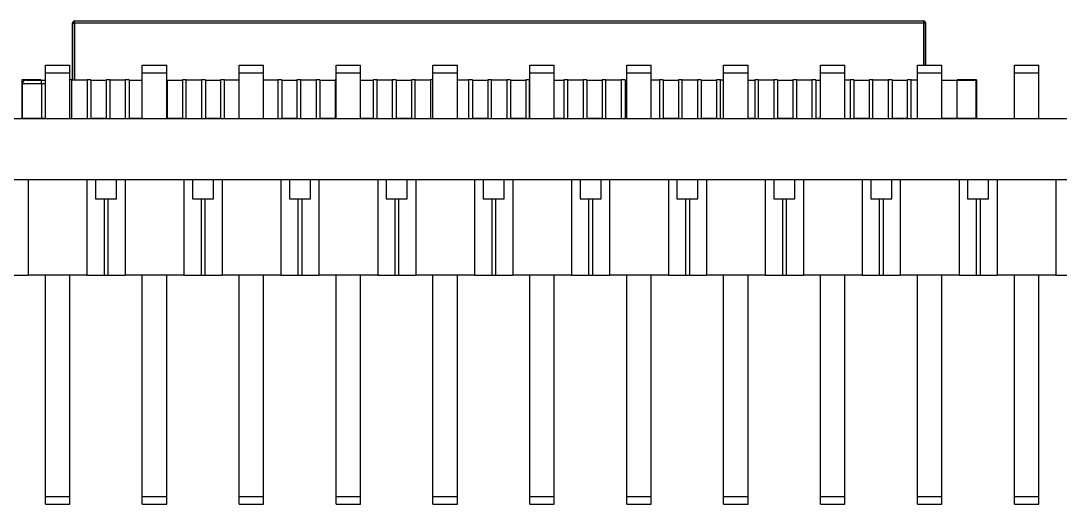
# Model space of a CAD drawing. Header units: millimetres. Extents: x 0 to 297, y 0 to 210.
# Drawn here: x 61.25 to 102.13, y 49.08 to 68.08 of the extents above; entities that cross this region are included whole.
import ezdxf

# ---------------------------------------------------------------- set-up
doc = ezdxf.new("R2010")
doc.units = ezdxf.units.MM

msp = doc.modelspace()

# ---------------------------------------------------------------- linework, layer by layer
at = {"color": 7, "linetype": 'Continuous', "lineweight": 25}
for p, q in [((63.285, 67.982), (63.36, 67.982)), ((63.285, 65.762), (63.285, 67.982)), ((63.36, 67.982), (63.36, 65.762)), ((96.764, 67.982), (63.361, 67.982)), ((63.361, 65.762), (63.361, 67.982)), ((63.375, 68.072), (96.75, 68.072)), ((91.061, 68.08), (91.061, 68.072)), ((91.212, 68.08), (91.212, 68.072)), ((91.502, 68.08), (91.502, 68.072)), ((91.845, 68.08), (91.845, 68.072)), ((92.207, 68.08), (92.207, 68.072)), ((92.207, 68.08), (92.574, 68.08)), ((92.586, 68.08), (92.586, 68.072)), ((92.691, 68.08), (92.691, 68.072)), ((92.691, 68.08), (92.904, 68.08)), ((92.904, 68.08), (92.904, 68.072)), ((93.233, 68.08), (93.233, 68.072)), ((93.367, 68.08), (93.367, 68.072)), ((93.783, 68.08), (93.783, 68.072)), ((93.783, 68.08), (94.057, 68.08)), ((94.057, 68.08), (94.057, 68.072)), ((94.072, 68.08), (94.072, 68.072)), ((94.118, 68.08), (94.118, 68.072)), ((94.138, 68.08), (94.138, 68.072)), ((94.149, 68.08), (94.149, 68.072)), ((94.233, 68.08), (94.233, 68.072)), ((94.344, 68.08), (94.344, 68.072)), ((94.344, 68.08), (94.346, 68.08)), ((94.346, 68.08), (94.346, 68.072)), ((94.346, 68.08), (94.41, 68.08)), ((94.41, 68.08), (94.41, 68.072)), ((94.453, 68.08), (94.453, 68.072)), ((94.496, 68.08), (94.496, 68.072)), ((94.555, 68.08), (94.555, 68.072)), ((94.594, 68.08), (94.594, 68.072)), ((94.7, 68.08), (94.7, 68.072)), ((94.741, 68.08), (94.741, 68.072)), ((94.747, 68.08), (94.774, 68.08)), ((94.774, 68.08), (94.774, 68.072)), ((94.774, 68.08), (94.785, 68.08)), ((94.787, 68.08), (94.787, 68.072)), ((94.828, 68.08), (94.828, 68.072)), ((94.958, 68.08), (94.958, 68.072)), ((94.958, 68.08), (95.123, 68.08)), ((95.123, 68.08), (95.123, 68.072)), ((95.191, 68.08), (95.191, 68.072)), ((95.191, 68.08), (95.465, 68.08)), ((95.465, 68.08), (95.488, 68.08)), ((95.465, 68.08), (95.465, 68.072)), ((95.488, 68.08), (95.488, 68.072)), ((95.488, 68.08), (95.561, 68.08)), ((95.561, 68.08), (95.561, 68.072)), ((95.561, 68.08), (95.701, 68.08)), ((95.701, 68.08), (95.701, 68.072)), ((95.898, 68.08), (95.898, 68.072)), ((95.975, 68.08), (95.975, 68.072)), ((96.003, 68.08), (96.076, 68.08)), ((96.003, 68.08), (96.003, 68.072)), ((96.076, 68.08), (96.076, 68.072)), ((96.076, 68.08), (96.124, 68.08)), ((96.124, 68.08), (96.124, 68.072)), ((96.124, 68.08), (96.336, 68.08)), ((96.336, 68.08), (96.336, 68.072)), ((96.336, 68.08), (96.388, 68.08)), ((96.388, 68.08), (96.388, 68.072)), ((96.388, 68.08), (96.461, 68.08)), ((96.461, 68.08), (96.461, 68.072)), ((96.764, 66.332), (96.764, 67.982)), ((96.84, 67.982), (96.765, 67.982)), ((96.765, 67.982), (96.765, 66.332)), ((96.84, 66.332), (96.84, 67.982)), ((62.222, 66.032), (62.222, 66.332)), ((62.222, 66.332), (63.182, 66.332)), ((63.182, 66.032), (63.182, 66.332)), ((66.032, 66.032), (66.032, 66.332)), ((66.032, 66.332), (66.992, 66.332)), ((66.992, 66.032), (66.992, 66.332)), ((69.842, 66.032), (69.842, 66.332)), ((69.842, 66.332), (70.802, 66.332)), ((70.802, 66.032), (70.802, 66.332)), ((73.652, 66.332), (74.612, 66.332)), ((73.652, 66.032), (73.652, 66.332)), ((74.612, 66.032), (74.612, 66.332)), ((77.462, 66.032), (77.462, 66.332)), ((77.462, 66.332), (78.422, 66.332)), ((78.422, 66.032), (78.422, 66.332)), ((81.272, 66.032), (81.272, 66.332)), ((81.272, 66.332), (82.232, 66.332)), ((82.232, 66.032), (82.232, 66.332)), ((85.082, 66.332), (86.042, 66.332)), ((85.082, 66.032), (85.082, 66.332)), ((86.042, 66.032), (86.042, 66.332)), ((88.892, 66.032), (88.892, 66.332)), ((88.892, 66.332), (89.852, 66.332)), ((89.852, 66.032), (89.852, 66.332)), ((92.702, 66.032), (92.702, 66.332)), ((92.702, 66.332), (93.662, 66.332)), ((93.662, 66.032), (93.662, 66.332)), ((96.512, 66.032), (96.512, 66.332)), ((96.512, 66.332), (97.472, 66.332)), ((97.472, 66.032), (97.472, 66.332)), ((100.322, 66.032), (100.322, 66.332)), ((100.322, 66.332), (101.282, 66.332)), ((101.282, 66.032), (101.282, 66.332)), ((62.222, 66.032), (63.182, 66.032)), ((62.222, 64.232), (62.222, 66.032)), ((63.182, 64.232), (63.182, 66.032)), ((66.032, 66.032), (66.992, 66.032)), ((66.032, 64.232), (66.032, 66.032)), ((66.992, 64.232), (66.992, 66.032)), ((69.842, 66.032), (70.802, 66.032)), ((69.842, 64.232), (69.842, 66.032)), ((70.802, 64.232), (70.802, 66.032)), ((73.652, 66.032), (74.612, 66.032)), ((73.652, 64.232), (73.652, 66.032)), ((74.612, 64.232), (74.612, 66.032)), ((77.462, 66.032), (78.422, 66.032)), ((77.462, 64.232), (77.462, 66.032)), ((78.422, 64.232), (78.422, 66.032)), ((81.272, 66.032), (82.232, 66.032)), ((81.272, 64.232), (81.272, 66.032)), ((82.232, 64.232), (82.232, 66.032)), ((85.082, 66.032), (86.042, 66.032)), ((85.082, 64.232), (85.082, 66.032)), ((86.042, 64.232), (86.042, 66.032)), ((88.892, 66.032), (89.852, 66.032)), ((88.892, 64.232), (88.892, 66.032)), ((89.852, 64.232), (89.852, 66.032)), ((92.702, 66.032), (93.662, 66.032)), ((92.702, 64.232), (92.702, 66.032)), ((93.662, 64.232), (93.662, 66.032)), ((96.512, 66.032), (97.472, 66.032)), ((96.512, 64.232), (96.512, 66.032)), ((97.472, 64.232), (97.472, 66.032)), ((100.322, 66.032), (101.282, 66.032)), ((100.322, 64.232), (100.322, 66.032)), ((101.282, 64.232), (101.282, 66.032)), ((61.298, 65.762), (61.298, 64.232)), ((62.048, 65.762), (61.298, 65.762)), ((62.063, 65.597), (61.313, 65.597)), ((61.313, 65.597), (61.313, 64.247)), ((61.463, 65.747), (62.063, 65.747)), ((62.048, 65.762), (62.048, 65.747)), ((62.063, 65.597), (62.063, 65.747)), ((62.063, 65.747), (62.222, 65.747)), ((62.063, 65.597), (62.063, 64.247)), ((63.263, 65.762), (63.182, 65.762)), ((63.263, 64.232), (63.263, 65.762)), ((63.263, 65.762), (63.863, 65.762)), ((63.863, 65.762), (63.863, 64.232)), ((64.013, 65.762), (63.863, 65.762)), ((64.013, 65.762), (64.013, 64.232)), ((64.013, 65.747), (64.613, 65.747)), ((64.613, 65.762), (64.613, 64.232)), ((64.763, 65.762), (64.613, 65.762)), ((64.763, 64.232), (64.763, 65.762)), ((64.763, 65.762), (65.363, 65.762)), ((65.363, 65.762), (65.363, 64.232)), ((65.513, 65.762), (65.363, 65.762)), ((65.513, 65.762), (65.513, 64.232)), ((65.513, 65.747), (66.032, 65.747)), ((67.013, 65.762), (66.992, 65.762)), ((67.013, 65.762), (67.013, 64.232)), ((67.013, 65.747), (67.613, 65.747)), ((67.763, 65.762), (67.613, 65.762)), ((67.613, 65.762), (67.613, 64.232)), ((67.763, 64.232), (67.763, 65.762)), ((67.763, 65.762), (68.363, 65.762)), ((68.363, 65.762), (68.363, 64.232)), ((68.513, 65.762), (68.363, 65.762)), ((68.513, 65.762), (68.513, 64.232)), ((68.513, 65.747), (69.113, 65.747)), ((69.113, 65.762), (69.113, 64.232)), ((69.263, 65.762), (69.113, 65.762)), ((69.263, 64.232), (69.263, 65.762)), ((69.263, 65.762), (69.842, 65.762)), ((70.802, 65.762), (71.363, 65.762)), ((71.363, 65.762), (71.363, 64.232)), ((71.513, 65.762), (71.363, 65.762)), ((71.513, 65.762), (71.513, 64.232)), ((71.513, 65.747), (72.113, 65.747)), ((72.263, 65.762), (72.113, 65.762)), ((72.113, 65.762), (72.113, 64.232)), ((72.263, 64.232), (72.263, 65.762)), ((72.263, 65.762), (72.863, 65.762)), ((72.863, 65.762), (72.863, 64.232)), ((73.013, 65.762), (72.863, 65.762)), ((73.013, 65.762), (73.013, 64.232)), ((73.013, 65.747), (73.613, 65.747)), ((73.613, 65.762), (73.613, 64.232)), ((73.652, 65.762), (73.613, 65.762)), ((74.612, 65.747), (75.113, 65.747)), ((75.113, 65.762), (75.113, 64.232)), ((75.263, 65.762), (75.113, 65.762)), ((75.263, 64.232), (75.263, 65.762)), ((75.263, 65.762), (75.863, 65.762)), ((75.863, 65.762), (75.863, 64.232)), ((76.013, 65.762), (75.863, 65.762)), ((76.013, 65.762), (76.013, 64.232)), ((76.013, 65.747), (76.613, 65.747)), ((76.763, 65.762), (76.613, 65.762)), ((76.613, 65.762), (76.613, 64.232)), ((76.763, 64.232), (76.763, 65.762)), ((76.763, 65.762), (77.363, 65.762)), ((77.363, 65.762), (77.363, 64.232)), ((77.462, 65.762), (77.363, 65.762)), ((78.422, 65.762), (78.863, 65.762)), ((78.863, 65.762), (78.863, 64.232)), ((79.013, 65.762), (78.863, 65.762)), ((79.013, 65.762), (79.013, 64.232)), ((79.013, 65.747), (79.613, 65.747)), ((79.613, 65.762), (79.613, 64.232)), ((79.763, 65.762), (79.613, 65.762)), ((79.763, 64.232), (79.763, 65.762)), ((79.763, 65.762), (80.363, 65.762)), ((80.363, 65.762), (80.363, 64.232)), ((80.513, 65.762), (80.363, 65.762)), ((80.513, 65.762), (80.513, 64.232)), ((80.513, 65.747), (81.113, 65.747)), ((81.263, 65.762), (81.113, 65.762)), ((81.113, 65.762), (81.113, 64.232)), ((81.263, 64.232), (81.263, 65.762)), ((81.263, 65.762), (81.272, 65.762)), ((82.232, 65.747), (82.613, 65.747)), ((82.613, 65.762), (82.613, 64.232)), ((82.763, 65.762), (82.613, 65.762)), ((82.763, 64.232), (82.763, 65.762)), ((82.763, 65.762), (83.363, 65.762)), ((83.363, 65.762), (83.363, 64.232)), ((83.513, 65.762), (83.363, 65.762)), ((83.513, 65.762), (83.513, 64.232)), ((83.513, 65.747), (84.113, 65.747)), ((84.113, 65.762), (84.113, 64.232)), ((84.263, 65.762), (84.113, 65.762)), ((84.263, 64.232), (84.263, 65.762)), ((84.263, 65.762), (84.863, 65.762)), ((84.863, 65.762), (84.863, 64.232)), ((85.013, 65.762), (84.863, 65.762)), ((85.013, 65.762), (85.013, 64.232)), ((85.013, 65.747), (85.082, 65.747)), ((86.042, 65.762), (86.363, 65.762)), ((86.363, 65.762), (86.363, 64.232)), ((86.513, 65.762), (86.363, 65.762)), ((86.513, 65.762), (86.513, 64.232)), ((86.513, 65.747), (87.113, 65.747)), ((87.113, 65.762), (87.113, 64.232)), ((87.263, 65.762), (87.113, 65.762)), ((87.263, 64.232), (87.263, 65.762)), ((87.263, 65.762), (87.863, 65.762)), ((87.863, 65.762), (87.863, 64.232)), ((88.013, 65.762), (87.863, 65.762)), ((88.013, 65.762), (88.013, 64.232)), ((88.013, 65.747), (88.613, 65.747)), ((88.613, 65.762), (88.613, 64.232)), ((88.763, 65.762), (88.613, 65.762)), ((88.763, 64.232), (88.763, 65.762)), ((88.763, 65.762), (88.892, 65.762)), ((89.852, 65.747), (90.113, 65.747)), ((90.113, 65.762), (90.113, 64.232)), ((90.263, 65.762), (90.113, 65.762)), ((90.263, 64.232), (90.263, 65.762)), ((90.263, 65.762), (90.863, 65.762)), ((90.863, 65.762), (90.863, 64.232)), ((91.013, 65.762), (90.863, 65.762)), ((91.013, 65.762), (91.013, 64.232)), ((91.013, 65.747), (91.613, 65.747)), ((91.763, 65.762), (91.613, 65.762)), ((91.613, 65.762), (91.613, 64.232)), ((91.763, 64.232), (91.763, 65.762)), ((91.763, 65.762), (92.363, 65.762)), ((92.363, 65.762), (92.363, 64.232)), ((92.513, 65.762), (92.363, 65.762)), ((92.513, 65.762), (92.513, 64.232)), ((92.513, 65.747), (92.702, 65.747)), ((93.662, 65.762), (93.863, 65.762)), ((93.863, 65.762), (93.863, 64.232)), ((94.013, 65.762), (93.863, 65.762)), ((94.013, 65.762), (94.013, 64.232)), ((94.013, 65.747), (94.613, 65.747)), ((94.613, 65.762), (94.613, 64.232)), ((94.763, 65.762), (94.613, 65.762)), ((94.763, 64.232), (94.763, 65.762)), ((94.763, 65.762), (95.363, 65.762)), ((95.363, 65.762), (95.363, 64.232)), ((95.513, 65.762), (95.363, 65.762)), ((95.513, 65.762), (95.513, 64.232)), ((95.513, 65.747), (96.113, 65.747)), ((96.113, 65.762), (96.113, 64.232)), ((96.263, 65.762), (96.113, 65.762)), ((96.263, 64.232), (96.263, 65.762)), ((96.263, 65.762), (96.512, 65.762)), ((97.472, 65.747), (98.063, 65.747)), ((98.063, 65.747), (98.063, 64.247)), ((98.063, 65.747), (98.813, 65.747)), ((98.078, 65.762), (98.078, 65.747)), ((98.828, 65.762), (98.078, 65.762)), ((98.813, 65.747), (98.813, 64.247)), ((98.828, 65.762), (98.828, 64.232)), ((135.962, 64.232), (35.462, 64.232)), ((61.313, 64.247), (62.063, 64.247)), ((62.048, 64.247), (62.048, 64.232)), ((62.063, 64.247), (62.222, 64.247)), ((64.013, 64.247), (64.613, 64.247)), ((65.513, 64.247), (66.032, 64.247)), ((67.013, 64.247), (67.613, 64.247)), ((68.513, 64.247), (69.113, 64.247)), ((71.513, 64.247), (72.113, 64.247)), ((73.013, 64.247), (73.613, 64.247)), ((74.612, 64.247), (75.113, 64.247)), ((76.013, 64.247), (76.613, 64.247)), ((79.013, 64.247), (79.613, 64.247)), ((80.513, 64.247), (81.113, 64.247)), ((82.232, 64.247), (82.613, 64.247)), ((83.513, 64.247), (84.113, 64.247)), ((85.013, 64.247), (85.082, 64.247)), ((86.513, 64.247), (87.113, 64.247)), ((88.013, 64.247), (88.613, 64.247)), ((89.852, 64.247), (90.113, 64.247)), ((91.013, 64.247), (91.613, 64.247)), ((92.513, 64.247), (92.702, 64.247)), ((94.013, 64.247), (94.613, 64.247)), ((95.513, 64.247), (96.113, 64.247)), ((97.472, 64.247), (98.063, 64.247)), ((98.063, 64.247), (98.813, 64.247)), ((98.078, 64.247), (98.078, 64.232)), ((135.962, 61.832), (35.462, 61.832)), ((61.547, 61.832), (61.547, 58.082)), ((63.857, 61.832), (63.857, 58.082)), ((64.194, 61.832), (64.194, 61.082)), ((65.019, 61.082), (65.019, 61.832)), ((65.357, 61.832), (65.357, 58.082)), ((67.667, 61.832), (67.667, 58.082)), ((68.004, 61.832), (68.004, 61.082)), ((68.829, 61.082), (68.829, 61.832)), ((69.167, 61.832), (69.167, 58.082)), ((71.477, 61.832), (71.477, 58.082)), ((71.814, 61.832), (71.814, 61.082)), ((72.639, 61.082), (72.639, 61.832)), ((72.977, 61.832), (72.977, 58.082)), ((75.287, 61.832), (75.287, 58.082)), ((75.624, 61.832), (75.624, 61.082)), ((76.449, 61.082), (76.449, 61.832)), ((76.787, 61.832), (76.787, 58.082)), ((79.097, 61.832), (79.097, 58.082)), ((79.434, 61.832), (79.434, 61.082)), ((80.259, 61.082), (80.259, 61.832)), ((80.597, 61.832), (80.597, 58.082)), ((82.907, 61.832), (82.907, 58.082)), ((83.244, 61.832), (83.244, 61.082)), ((84.069, 61.082), (84.069, 61.832)), ((84.407, 61.832), (84.407, 58.082)), ((86.717, 61.832), (86.717, 58.082)), ((87.054, 61.832), (87.054, 61.082)), ((87.879, 61.082), (87.879, 61.832)), ((88.217, 61.832), (88.217, 58.082)), ((90.527, 61.832), (90.527, 58.082)), ((90.864, 61.832), (90.864, 61.082)), ((91.689, 61.082), (91.689, 61.832)), ((92.027, 61.832), (92.027, 58.082)), ((94.337, 61.832), (94.337, 58.082)), ((94.674, 61.832), (94.674, 61.082)), ((95.499, 61.082), (95.499, 61.832)), ((95.837, 61.832), (95.837, 58.082)), ((98.147, 61.832), (98.147, 58.082)), ((98.484, 61.832), (98.484, 61.082)), ((99.309, 61.082), (99.309, 61.832)), ((99.647, 61.832), (99.647, 58.082)), ((101.957, 61.832), (101.957, 58.082)), ((64.194, 61.082), (64.532, 61.082)), ((64.532, 61.082), (64.532, 58.082)), ((64.532, 61.082), (64.682, 61.082)), ((64.682, 61.082), (64.682, 58.082)), ((64.682, 61.082), (65.019, 61.082)), ((68.004, 61.082), (68.342, 61.082)), ((68.342, 61.082), (68.342, 58.082)), ((68.342, 61.082), (68.492, 61.082)), ((68.492, 61.082), (68.492, 58.082)), ((68.492, 61.082), (68.829, 61.082)), ((71.814, 61.082), (72.152, 61.082)), ((72.152, 61.082), (72.152, 58.082)), ((72.152, 61.082), (72.302, 61.082)), ((72.302, 61.082), (72.302, 58.082)), ((72.302, 61.082), (72.639, 61.082)), ((75.624, 61.082), (75.962, 61.082)), ((75.962, 61.082), (75.962, 58.082)), ((75.962, 61.082), (76.112, 61.082)), ((76.112, 61.082), (76.112, 58.082)), ((76.112, 61.082), (76.449, 61.082)), ((79.434, 61.082), (79.772, 61.082)), ((79.772, 61.082), (79.772, 58.082)), ((79.772, 61.082), (79.922, 61.082)), ((79.922, 61.082), (79.922, 58.082)), ((79.922, 61.082), (80.259, 61.082)), ((83.244, 61.082), (83.582, 61.082)), ((83.582, 61.082), (83.582, 58.082)), ((83.582, 61.082), (83.732, 61.082)), ((83.732, 61.082), (83.732, 58.082)), ((83.732, 61.082), (84.069, 61.082)), ((87.054, 61.082), (87.392, 61.082)), ((87.392, 61.082), (87.392, 58.082)), ((87.392, 61.082), (87.542, 61.082)), ((87.542, 61.082), (87.542, 58.082)), ((87.542, 61.082), (87.879, 61.082)), ((90.864, 61.082), (91.202, 61.082)), ((91.202, 61.082), (91.202, 58.082)), ((91.202, 61.082), (91.352, 61.082)), ((91.352, 61.082), (91.352, 58.082)), ((91.352, 61.082), (91.689, 61.082)), ((94.674, 61.082), (95.012, 61.082)), ((95.012, 61.082), (95.012, 58.082)), ((95.012, 61.082), (95.162, 61.082)), ((95.162, 61.082), (95.162, 58.082)), ((95.162, 61.082), (95.499, 61.082)), ((98.484, 61.082), (98.822, 61.082)), ((98.822, 61.082), (98.822, 58.082)), ((98.822, 61.082), (98.972, 61.082)), ((98.972, 61.082), (98.972, 58.082)), ((98.972, 61.082), (99.309, 61.082)), ((60.872, 58.082), (61.547, 58.082)), ((63.857, 58.082), (61.547, 58.082)), ((62.222, 49.382), (62.222, 58.082)), ((63.182, 49.382), (63.182, 58.082)), ((63.857, 58.082), (64.532, 58.082)), ((64.532, 58.082), (64.682, 58.082)), ((64.682, 58.082), (65.357, 58.082)), ((67.667, 58.082), (65.357, 58.082)), ((66.032, 49.382), (66.032, 58.082)), ((66.992, 49.382), (66.992, 58.082)), ((67.667, 58.082), (68.342, 58.082)), ((68.342, 58.082), (68.492, 58.082)), ((68.492, 58.082), (69.167, 58.082)), ((71.477, 58.082), (69.167, 58.082)), ((69.842, 49.382), (69.842, 58.082)), ((70.802, 49.382), (70.802, 58.082)), ((71.477, 58.082), (72.152, 58.082)), ((72.152, 58.082), (72.302, 58.082)), ((72.302, 58.082), (72.977, 58.082)), ((75.287, 58.082), (72.977, 58.082)), ((73.652, 49.382), (73.652, 58.082)), ((74.612, 49.382), (74.612, 58.082)), ((75.287, 58.082), (75.962, 58.082)), ((75.962, 58.082), (76.112, 58.082)), ((76.112, 58.082), (76.787, 58.082)), ((79.097, 58.082), (76.787, 58.082)), ((77.462, 49.382), (77.462, 58.082)), ((78.422, 49.382), (78.422, 58.082)), ((79.097, 58.082), (79.772, 58.082)), ((79.772, 58.082), (79.922, 58.082)), ((79.922, 58.082), (80.597, 58.082)), ((82.907, 58.082), (80.597, 58.082)), ((81.272, 49.382), (81.272, 58.082)), ((82.232, 49.382), (82.232, 58.082)), ((82.907, 58.082), (83.582, 58.082)), ((83.582, 58.082), (83.732, 58.082)), ((83.732, 58.082), (84.407, 58.082)), ((86.717, 58.082), (84.407, 58.082)), ((85.082, 49.382), (85.082, 58.082)), ((86.042, 49.382), (86.042, 58.082)), ((86.717, 58.082), (87.392, 58.082)), ((87.392, 58.082), (87.542, 58.082)), ((87.542, 58.082), (88.217, 58.082)), ((90.527, 58.082), (88.217, 58.082)), ((88.892, 49.382), (88.892, 58.082)), ((89.852, 49.382), (89.852, 58.082)), ((90.527, 58.082), (91.202, 58.082)), ((91.202, 58.082), (91.352, 58.082)), ((91.352, 58.082), (92.027, 58.082)), ((94.337, 58.082), (92.027, 58.082)), ((92.702, 49.382), (92.702, 58.082)), ((93.662, 49.382), (93.662, 58.082)), ((94.337, 58.082), (95.012, 58.082)), ((95.012, 58.082), (95.162, 58.082)), ((95.162, 58.082), (95.837, 58.082)), ((98.147, 58.082), (95.837, 58.082)), ((96.512, 49.382), (96.512, 58.082)), ((97.472, 49.382), (97.472, 58.082)), ((98.147, 58.082), (98.822, 58.082)), ((98.822, 58.082), (98.972, 58.082)), ((98.972, 58.082), (99.647, 58.082)), ((101.957, 58.082), (99.647, 58.082)), ((100.322, 49.382), (100.322, 58.082)), ((101.282, 49.382), (101.282, 58.082)), ((101.957, 58.082), (102.632, 58.082)), ((62.222, 49.382), (63.182, 49.382)), ((62.222, 49.082), (62.222, 49.382)), ((62.222, 49.082), (63.182, 49.082)), ((63.182, 49.082), (63.182, 49.382)), ((66.032, 49.382), (66.992, 49.382)), ((66.032, 49.082), (66.032, 49.382)), ((66.032, 49.082), (66.992, 49.082)), ((66.992, 49.082), (66.992, 49.382)), ((69.842, 49.382), (70.802, 49.382)), ((69.842, 49.082), (69.842, 49.382)), ((69.842, 49.082), (70.802, 49.082)), ((70.802, 49.082), (70.802, 49.382)), ((73.652, 49.382), (74.612, 49.382)), ((73.652, 49.082), (73.652, 49.382)), ((73.652, 49.082), (74.612, 49.082)), ((74.612, 49.082), (74.612, 49.382)), ((77.462, 49.082), (77.462, 49.382)), ((77.462, 49.382), (78.422, 49.382)), ((77.462, 49.082), (78.422, 49.082)), ((78.422, 49.082), (78.422, 49.382)), ((81.272, 49.382), (82.232, 49.382)), ((81.272, 49.082), (81.272, 49.382)), ((81.272, 49.082), (82.232, 49.082)), ((82.232, 49.082), (82.232, 49.382)), ((85.082, 49.382), (86.042, 49.382)), ((85.082, 49.082), (85.082, 49.382)), ((85.082, 49.082), (86.042, 49.082)), ((86.042, 49.082), (86.042, 49.382)), ((88.892, 49.082), (88.892, 49.382)), ((88.892, 49.382), (89.852, 49.382)), ((88.892, 49.082), (89.852, 49.082)), ((89.852, 49.082), (89.852, 49.382)), ((92.702, 49.082), (92.702, 49.382)), ((92.702, 49.382), (93.662, 49.382)), ((92.702, 49.082), (93.662, 49.082)), ((93.662, 49.082), (93.662, 49.382)), ((96.512, 49.382), (97.472, 49.382)), ((96.512, 49.082), (96.512, 49.382)), ((96.512, 49.082), (97.472, 49.082)), ((97.472, 49.082), (97.472, 49.382)), ((100.322, 49.382), (101.282, 49.382)), ((100.322, 49.082), (100.322, 49.382)), ((100.322, 49.082), (101.282, 49.082)), ((101.282, 49.082), (101.282, 49.382))]:
    msp.add_line(p, q, dxfattribs=at)
at = {"color": 8, "linetype": 'Continuous', "lineweight": 25}
msp.add_line((62.222, 65.597), (62.063, 65.597), dxfattribs=at)
at = {"color": 7, "linetype": 'Continuous', "lineweight": 25}
msp.add_arc((61.463, 65.597), 0.15, 90, 180, dxfattribs=at)
for points in [[(63.375, 68.072), (63.328, 68.072), (63.285, 68.029), (63.285, 67.982)], [(63.361, 67.982), (63.366, 68.029), (63.371, 68.072), (63.375, 68.072)], [(94.118, 68.08), (94.118, 68.08), (94.128, 68.08), (94.149, 68.08)], [(94.149, 68.08), (94.17, 68.08), (94.198, 68.08), (94.233, 68.08)], [(94.496, 68.08), (94.524, 68.08), (94.557, 68.08), (94.594, 68.08)], [(94.594, 68.08), (94.638, 68.08), (94.673, 68.08), (94.7, 68.08)], [(94.7, 68.08), (94.727, 68.08), (94.741, 68.08), (94.741, 68.08)], [(94.787, 68.08), (94.799, 68.08), (94.812, 68.08), (94.828, 68.08)], [(96.75, 68.072), (96.755, 68.072), (96.759, 68.029), (96.764, 67.982)], [(96.84, 67.982), (96.84, 68.029), (96.797, 68.072), (96.75, 68.072)]]:
    msp.add_open_spline(points, degree=3, dxfattribs=at)

doc.saveas('drawing.dxf')
